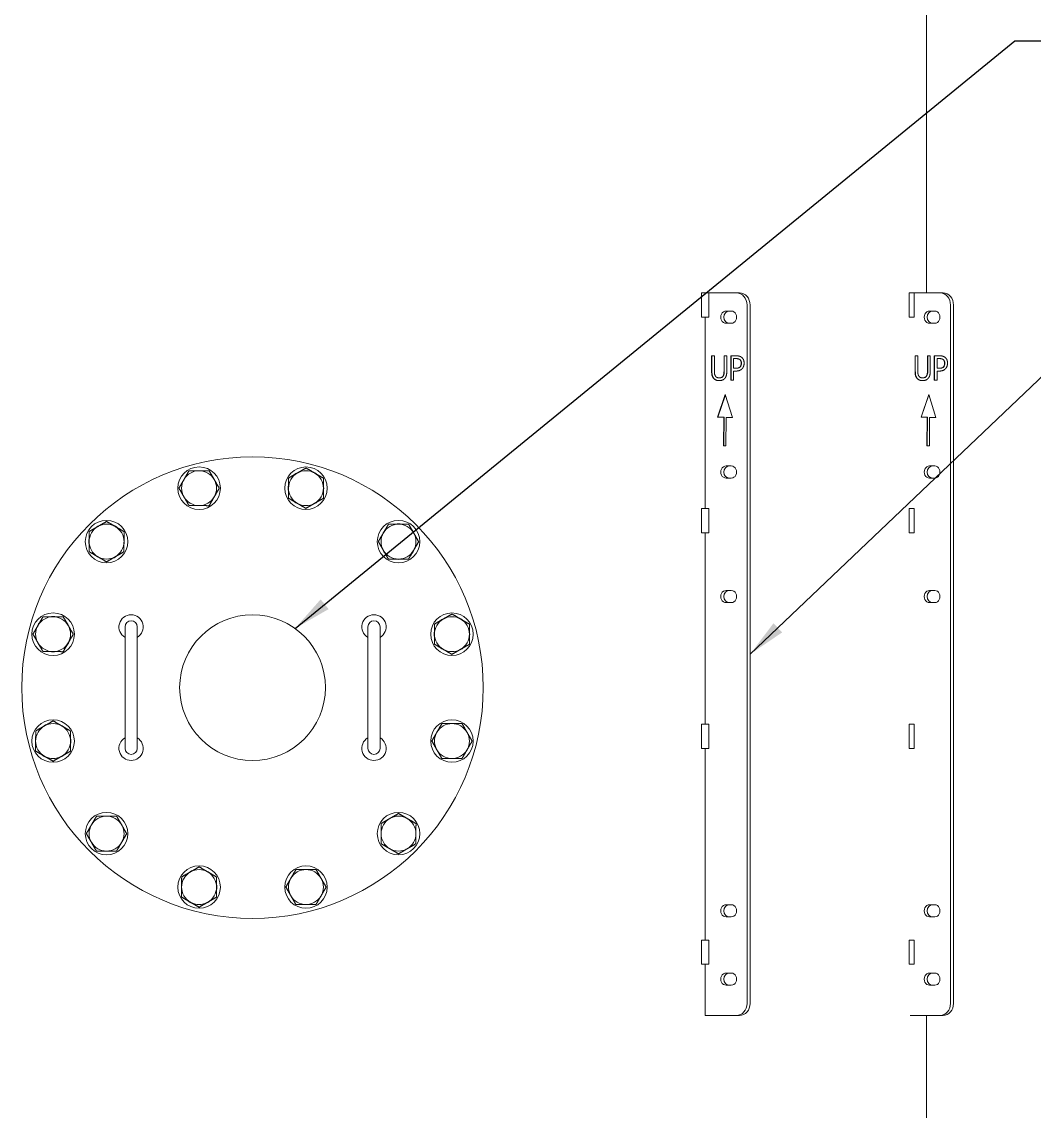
# Model space of a CAD drawing. Header units: inches. Extents: x 20 to 536, y 8 to 344.
# Drawn here: x 251.32 to 293.01, y 94.69 to 139.54 of the extents above; entities that cross this region are included whole.
import ezdxf

# ---------------------------------------------------------------- set-up
doc = ezdxf.new("R2010")
doc.units = ezdxf.units.IN
doc.header["$LTSCALE"] = 16
doc.header["$MEASUREMENT"] = 0
doc.layers.add('Symbol (ANSI)', color=7, linetype='Continuous', lineweight=25)
doc.layers.add('Visible (ANSI)', color=7, linetype='Continuous', lineweight=50)
doc.styles.add('Standard D-E', font='arial.ttf')
doc.dimstyles.new('in [mm] D-E NeptuneBenson$7', dxfattribs={"dimscale": 16, "dimtxt": 0.15, "dimasz": 0.098425, "dimexe": 0.125, "dimexo": 0.063, "dimgap": 0.031496, "dimtad": 0, "dimtih": 1, "dimtoh": 1, "dimdec": 4, "dimrnd": 1e-08, "dimzin": 3, "dimdsep": 46, "dimlunit": 5, "dimtxsty": 'Standard D-E', "dimcen": 0.09, "dimdle": 0.393701, "dimclrd": 256, "dimclre": 256, "dimclrt": 256, "dimadec": 1, "dimazin": 1, "dimtfac": 1, "dimtofl": 0, "dimtmove": 0, "dimatfit": 3, "dimfxl": 1, "dimfrac": 1, "dimtolj": 1, "dimtzin": 4, "dimlwd": -1, "dimlwe": -1, "dimarcsym": 0})

msp = doc.modelspace()

# ---------------------------------------------------------------- linework, layer by layer
at = {"layer": 'Visible (ANSI)', "linetype": 'Continuous', "lineweight": 18}
for p, q in [((288.5743, 140.37531), (288.5743, 128.37531)), ((279.61355, 128.37531), (279.31177, 128.37531)), ((279.31177, 127.37531), (279.31177, 128.37531)), ((280.75021, 128.37531), (279.61355, 128.37531)), ((279.61355, 127.37531), (279.61355, 128.37531)), ((280.87521, 128.37531), (280.75021, 128.37531)), ((288.05708, 128.37531), (287.85285, 128.37531)), ((287.85285, 127.37531), (287.85285, 128.37531)), ((289.12521, 128.37531), (288.05708, 128.37531)), ((288.05708, 127.37531), (288.05708, 128.37531)), ((289.25021, 128.37531), (289.12521, 128.37531)), ((281.18322, 99.12531), (281.18322, 127.87531)), ((281.30822, 127.87531), (281.30822, 99.12531)), ((289.55822, 99.12531), (289.55822, 127.87531)), ((289.68322, 127.87531), (289.68322, 99.12531)), ((279.61355, 127.37531), (279.31177, 127.37531)), ((279.45117, 127.37531), (279.45117, 119.49531)), ((280.3172, 127.62531), (280.5337, 127.62531)), ((288.05708, 127.37531), (287.85285, 127.37531)), ((288.6922, 127.62531), (288.9087, 127.62531)), ((280.5337, 127.12531), (280.3172, 127.12531)), ((288.9087, 127.12531), (288.6922, 127.12531)), ((279.72232, 125.1609), (279.72232, 125.78488)), ((279.72232, 125.78488), (279.83742, 125.78488)), ((279.73482, 125.1609), (279.73482, 125.78488)), ((279.83742, 125.78488), (279.83742, 125.1609)), ((280.23394, 125.78488), (280.34903, 125.78488)), ((280.23394, 125.15765), (280.23394, 125.78488)), ((280.24644, 125.15765), (280.24644, 125.78488)), ((280.34903, 125.78488), (280.34903, 125.1609)), ((280.51396, 124.78488), (280.51396, 125.78488)), ((280.51396, 125.78488), (280.73152, 125.78488)), ((280.52646, 124.78488), (280.52646, 125.78488)), ((280.7245, 125.66981), (280.62905, 125.66981)), ((280.62905, 125.66981), (280.62905, 125.27111)), ((280.7245, 125.66981), (280.737, 125.66981)), ((288.09732, 125.1609), (288.09732, 125.78488)), ((288.09732, 125.78488), (288.21242, 125.78488)), ((288.10982, 125.1609), (288.10982, 125.78488)), ((288.21242, 125.78488), (288.21242, 125.1609)), ((288.60894, 125.78488), (288.72403, 125.78488)), ((288.60894, 125.15765), (288.60894, 125.78488)), ((288.62144, 125.15765), (288.62144, 125.78488)), ((288.72403, 125.78488), (288.72403, 125.1609)), ((288.88896, 124.78488), (288.88896, 125.78488)), ((288.88896, 125.78488), (289.10652, 125.78488)), ((288.90146, 124.78488), (288.90146, 125.78488)), ((289.0995, 125.66981), (289.00405, 125.66981)), ((289.00405, 125.66981), (289.00405, 125.27111)), ((289.0995, 125.66981), (289.112, 125.66981)), ((280.62905, 125.27111), (280.70766, 125.27111)), ((280.62905, 125.15765), (280.62905, 124.78488)), ((280.72661, 125.15765), (280.62905, 125.15765)), ((280.70766, 125.27111), (280.72016, 125.27111)), ((280.89223, 125.33107), (280.90473, 125.33107)), ((289.00405, 125.27111), (289.08266, 125.27111)), ((289.00405, 125.15765), (289.00405, 124.78488)), ((289.10161, 125.15765), (289.00405, 125.15765)), ((289.08266, 125.27111), (289.09516, 125.27111)), ((289.26723, 125.33107), (289.27973, 125.33107)), ((280.03533, 124.87726), (280.04783, 124.87726)), ((280.62905, 124.78488), (280.51396, 124.78488)), ((288.41033, 124.87726), (288.42283, 124.87726)), ((289.00405, 124.78488), (288.88896, 124.78488)), ((279.97007, 123.2558), (280.28583, 124.19896)), ((279.98257, 123.2558), (280.29189, 124.17971)), ((280.28583, 124.19896), (280.58478, 123.24886)), ((288.34507, 123.2558), (288.66083, 124.19896)), ((288.35757, 123.2558), (288.66689, 124.17971)), ((288.66083, 124.19896), (288.95978, 123.24886)), ((280.22661, 123.2537), (279.97007, 123.2558)), ((279.97007, 123.2558), (279.98257, 123.2558)), ((280.23911, 123.2537), (279.98257, 123.2558)), ((280.2141, 122.07778), (280.22661, 123.2537)), ((280.22661, 122.07787), (280.23911, 123.2537)), ((280.22661, 123.2537), (280.23911, 123.2537)), ((280.32472, 123.25238), (280.31401, 122.07848)), ((280.32472, 123.25238), (280.33722, 123.25238)), ((280.58478, 123.24886), (280.32472, 123.25238)), ((280.58473, 123.24903), (280.33722, 123.25238)), ((288.60161, 123.2537), (288.34507, 123.2558)), ((288.34507, 123.2558), (288.35757, 123.2558)), ((288.61411, 123.2537), (288.35757, 123.2558)), ((288.5891, 122.07778), (288.60161, 123.2537)), ((288.60161, 122.07787), (288.61411, 123.2537)), ((288.60161, 123.2537), (288.61411, 123.2537)), ((288.69972, 123.25238), (288.68901, 122.07848)), ((288.69972, 123.25238), (288.71222, 123.25238)), ((288.95978, 123.24886), (288.69972, 123.25238)), ((288.95973, 123.24903), (288.71222, 123.25238)), ((280.31401, 122.07848), (280.2141, 122.07778)), ((288.68901, 122.07848), (288.5891, 122.07778)), ((280.3172, 121.25031), (280.5337, 121.25031)), ((288.6922, 121.25031), (288.9087, 121.25031)), ((280.5337, 120.75031), (280.3172, 120.75031)), ((288.9087, 120.75031), (288.6922, 120.75031)), ((279.61355, 119.49531), (279.31177, 119.49531)), ((279.31177, 118.49531), (279.31177, 119.49531)), ((279.61355, 118.49531), (279.61355, 119.49531)), ((288.05708, 119.49531), (287.85285, 119.49531)), ((287.85285, 118.49531), (287.85285, 119.49531)), ((288.05708, 118.49531), (288.05708, 119.49531)), ((279.61355, 118.49531), (279.31177, 118.49531)), ((279.45117, 118.49531), (279.45117, 110.61531)), ((288.05708, 118.49531), (287.85285, 118.49531)), ((280.3172, 116.12531), (280.5337, 116.12531)), ((288.6922, 116.12531), (288.9087, 116.12531)), ((280.5337, 115.62531), (280.3172, 115.62531)), ((288.9087, 115.62531), (288.6922, 115.62531)), ((255.57228, 114.62531), (255.57228, 113.87531)), ((256.07228, 113.87531), (256.07228, 114.62531)), ((265.57228, 114.62531), (265.57228, 113.87531)), ((266.07228, 113.87531), (266.07228, 114.62531)), ((255.57228, 110.37531), (255.57228, 113.87531)), ((256.07228, 110.37531), (256.07228, 113.87531)), ((265.57228, 110.37531), (265.57228, 113.87531)), ((266.07228, 110.37531), (266.07228, 113.87531)), ((255.57228, 110.37531), (255.57228, 109.62531)), ((256.07228, 109.62531), (256.07228, 110.37531)), ((265.57228, 110.37531), (265.57228, 109.62531)), ((266.07228, 109.62531), (266.07228, 110.37531)), ((279.61355, 110.61531), (279.31177, 110.61531)), ((279.31177, 109.61531), (279.31177, 110.61531)), ((279.61355, 109.61531), (279.61355, 110.61531)), ((288.05708, 110.61531), (287.85285, 110.61531)), ((287.85285, 109.61531), (287.85285, 110.61531)), ((288.05708, 109.61531), (288.05708, 110.61531)), ((279.61355, 109.61531), (279.31177, 109.61531)), ((279.45117, 109.61531), (279.45117, 101.73531)), ((288.05708, 109.61531), (287.85285, 109.61531)), ((280.3172, 103.18781), (280.5337, 103.18781)), ((288.6922, 103.18781), (288.9087, 103.18781)), ((280.5337, 102.68781), (280.3172, 102.68781)), ((288.9087, 102.68781), (288.6922, 102.68781)), ((279.61355, 101.73531), (279.31177, 101.73531)), ((279.31177, 100.73531), (279.31177, 101.73531)), ((279.61355, 100.73531), (279.61355, 101.73531)), ((288.05708, 101.73531), (287.85285, 101.73531)), ((287.85285, 100.73531), (287.85285, 101.73531)), ((288.05708, 100.73531), (288.05708, 101.73531)), ((279.61355, 100.73531), (279.31177, 100.73531)), ((279.45117, 100.73531), (279.45117, 98.62531)), ((288.05708, 100.73531), (287.85285, 100.73531)), ((280.3172, 100.37531), (280.5337, 100.37531)), ((288.6922, 100.37531), (288.9087, 100.37531)), ((280.5337, 99.87531), (280.3172, 99.87531)), ((288.9087, 99.87531), (288.6922, 99.87531)), ((279.45117, 98.62531), (280.75021, 98.62531)), ((280.75021, 98.62531), (280.87521, 98.62531)), ((287.8947, 98.62531), (289.12521, 98.62531)), ((288.5743, 98.62531), (288.5743, 72.13918)), ((289.12521, 98.62531), (289.25021, 98.62531))]:
    msp.add_line(p, q, dxfattribs=at)
for centre, radius in [((260.82228, 112.12531), 9.5), ((258.62232, 120.33568), 0.875), ((263.02224, 120.33568), 0.875), ((254.81187, 118.13572), 0.875), ((266.83269, 118.13572), 0.875), ((252.61191, 114.32527), 0.875), ((260.82228, 112.12531), 3), ((269.03265, 114.32527), 0.875), ((252.61191, 109.92535), 0.875), ((269.03265, 109.92535), 0.875), ((254.81187, 106.1149), 0.875), ((266.83269, 106.1149), 0.875), ((258.62232, 103.91494), 0.875), ((263.02224, 103.91494), 0.875)]:
    msp.add_circle(centre, radius, dxfattribs=at)
for centre, radius, start, end in [((258.62232, 120.33568), 0.71875, 149.816859, 209.816859), ((258.62232, 120.33568), 0.71875, 89.816859, 149.816859), ((258.62232, 120.33568), 0.71875, 29.816859, 89.816859), ((258.62232, 120.33568), 0.71875, 329.816859, 29.816859), ((263.02224, 120.33568), 0.71875, 119.816859, 179.816859), ((263.02224, 120.33568), 0.7295, 109.968498, 129.66522), ((263.02224, 120.33568), 0.71875, 59.816859, 119.816859), ((263.02224, 120.33568), 0.7295, 49.968498, 69.66522), ((263.02224, 120.33568), 0.71875, 359.816859, 59.816859), ((263.02224, 120.33568), 0.7295, 169.968498, 189.66522), ((263.02224, 120.33568), 0.71875, 179.816859, 239.816859), ((263.02224, 120.33568), 0.71875, 299.816859, 359.816859), ((263.02224, 120.33568), 0.7295, 349.968498, 9.66522), ((258.62232, 120.33568), 0.71875, 209.816859, 269.816859), ((258.62232, 120.33568), 0.71875, 269.816859, 329.816859), ((263.02224, 120.33568), 0.7295, 229.968498, 249.66522), ((263.02224, 120.33568), 0.7295, 289.968498, 309.66522), ((263.02224, 120.33568), 0.71875, 239.816859, 299.816859), ((254.81187, 118.13572), 0.71875, 59.816859, 119.816859), ((266.83269, 118.13572), 0.71875, 89.816859, 149.816859), ((266.83269, 118.13572), 0.7295, 79.968498, 99.66522), ((266.83269, 118.13572), 0.71875, 29.816859, 89.816859), ((254.81187, 118.13572), 0.71875, 119.816859, 179.816859), ((254.81187, 118.13572), 0.7295, 109.968498, 129.66522), ((254.81187, 118.13572), 0.7295, 49.968498, 69.66522), ((254.81187, 118.13572), 0.71875, 359.816859, 59.816859), ((266.83269, 118.13572), 0.71875, 149.816859, 209.816859), ((266.83269, 118.13572), 0.7295, 139.968498, 159.66522), ((266.83269, 118.13572), 0.7295, 19.968498, 39.66522), ((266.83269, 118.13572), 0.71875, 329.816859, 29.816859), ((254.81187, 118.13572), 0.7295, 169.968498, 189.66522), ((254.81187, 118.13572), 0.71875, 179.816859, 239.816859), ((254.81187, 118.13572), 0.71875, 299.816859, 359.816859), ((254.81187, 118.13572), 0.7295, 349.968498, 9.66522), ((254.81187, 118.13572), 0.7295, 229.968498, 249.66522), ((254.81187, 118.13572), 0.71875, 239.816859, 299.816859), ((254.81187, 118.13572), 0.7295, 289.968498, 309.66522), ((266.83269, 118.13572), 0.7295, 199.968498, 219.66522), ((266.83269, 118.13572), 0.71875, 209.816859, 269.816859), ((266.83269, 118.13572), 0.71875, 269.816859, 329.816859), ((266.83269, 118.13572), 0.7295, 319.968498, 339.66522), ((266.83269, 118.13572), 0.7295, 259.968498, 279.66522), ((252.61191, 114.32527), 0.71875, 89.816859, 149.816859), ((252.61191, 114.32527), 0.7295, 79.968498, 99.66522), ((252.61191, 114.32527), 0.71875, 29.816859, 89.816859), ((255.82228, 114.62531), 0.5, 90, 240), ((255.82228, 114.62531), 0.25, 0, 180), ((255.82228, 114.62531), 0.5, 300, 90), ((265.82228, 114.62531), 0.5, 90, 240), ((265.82228, 114.62531), 0.25, 0, 180), ((265.82228, 114.62531), 0.5, 300, 90), ((269.03265, 114.32527), 0.71875, 119.816859, 179.816859), ((269.03265, 114.32527), 0.7295, 109.968498, 129.66522), ((269.03265, 114.32527), 0.71875, 59.816859, 119.816859), ((269.03265, 114.32527), 0.7295, 49.968498, 69.66522), ((269.03265, 114.32527), 0.71875, 359.816859, 59.816859), ((252.61191, 114.32527), 0.71875, 149.816859, 209.816859), ((252.61191, 114.32527), 0.7295, 139.968498, 159.66522), ((252.61191, 114.32527), 0.7295, 19.968498, 39.66522), ((252.61191, 114.32527), 0.71875, 329.816859, 29.816859), ((269.03265, 114.32527), 0.7295, 169.968498, 189.66522), ((269.03265, 114.32527), 0.7295, 349.968498, 9.66522), ((252.61191, 114.32527), 0.7295, 199.968498, 219.66522), ((252.61191, 114.32527), 0.71875, 209.816859, 269.816859), ((252.61191, 114.32527), 0.71875, 269.816859, 329.816859), ((252.61191, 114.32527), 0.7295, 319.968498, 339.66522), ((269.03265, 114.32527), 0.71875, 179.816859, 239.816859), ((269.03265, 114.32527), 0.71875, 299.816859, 359.816859), ((252.61191, 114.32527), 0.7295, 259.968498, 279.66522), ((269.03265, 114.32527), 0.7295, 229.968498, 249.66522), ((269.03265, 114.32527), 0.71875, 239.816859, 299.816859), ((269.03265, 114.32527), 0.7295, 289.968498, 309.66522), ((252.61191, 109.92535), 0.71875, 119.816859, 179.816859), ((252.61191, 109.92535), 0.7295, 109.968498, 129.66522), ((252.61191, 109.92535), 0.71875, 59.816859, 119.816859), ((252.61191, 109.92535), 0.7295, 49.968498, 69.66522), ((252.61191, 109.92535), 0.71875, 359.816859, 59.816859), ((269.03265, 109.92535), 0.71875, 89.816859, 149.816859), ((269.03265, 109.92535), 0.71875, 29.816859, 89.816859), ((252.61191, 109.92535), 0.7295, 169.968498, 189.66522), ((252.61191, 109.92535), 0.71875, 179.816859, 239.816859), ((252.61191, 109.92535), 0.71875, 299.816859, 359.816859), ((252.61191, 109.92535), 0.7295, 349.968498, 9.66522), ((255.82228, 109.62531), 0.5, 120, 270), ((255.82228, 109.62531), 0.5, 270, 60), ((265.82228, 109.62531), 0.5, 120, 270), ((265.82228, 109.62531), 0.5, 270, 60), ((269.03265, 109.92535), 0.71875, 149.816859, 209.816859), ((269.03265, 109.92535), 0.71875, 329.816859, 29.816859), ((255.82228, 109.62531), 0.25, 180, 0), ((265.82228, 109.62531), 0.25, 180, 0), ((269.03265, 109.92535), 0.71875, 209.816859, 269.816859), ((269.03265, 109.92535), 0.71875, 269.816859, 329.816859), ((252.61191, 109.92535), 0.7295, 229.968498, 249.66522), ((252.61191, 109.92535), 0.71875, 239.816859, 299.816859), ((252.61191, 109.92535), 0.7295, 289.968498, 309.66522), ((254.81187, 106.1149), 0.71875, 89.816859, 149.816859), ((254.81187, 106.1149), 0.71875, 29.816859, 89.816859), ((266.83269, 106.1149), 0.71875, 59.816859, 119.816859), ((254.81187, 106.1149), 0.71875, 149.816859, 209.816859), ((254.81187, 106.1149), 0.71875, 329.816859, 29.816859), ((266.83269, 106.1149), 0.71875, 119.816859, 179.816859), ((266.83269, 106.1149), 0.71875, 359.816859, 59.816859), ((266.83269, 106.1149), 0.71875, 179.816859, 239.816859), ((266.83269, 106.1149), 0.71875, 299.816859, 359.816859), ((254.81187, 106.1149), 0.71875, 209.816859, 269.816859), ((254.81187, 106.1149), 0.71875, 269.816859, 329.816859), ((266.83269, 106.1149), 0.71875, 239.816859, 299.816859), ((258.62232, 103.91494), 0.71875, 119.816859, 179.816859), ((258.62232, 103.91494), 0.7295, 109.968498, 129.66522), ((258.62232, 103.91494), 0.71875, 59.816859, 119.816859), ((258.62232, 103.91494), 0.7295, 49.968498, 69.66522), ((258.62232, 103.91494), 0.71875, 359.816859, 59.816859), ((263.02224, 103.91494), 0.71875, 89.816859, 149.816859), ((263.02224, 103.91494), 0.71875, 29.816859, 89.816859), ((263.02224, 103.91494), 0.71875, 149.816859, 209.816859), ((263.02224, 103.91494), 0.71875, 329.816859, 29.816859), ((258.62232, 103.91494), 0.7295, 169.968498, 189.66522), ((258.62232, 103.91494), 0.71875, 179.816859, 239.816859), ((258.62232, 103.91494), 0.71875, 299.816859, 359.816859), ((258.62232, 103.91494), 0.7295, 349.968498, 9.66522), ((258.62232, 103.91494), 0.7295, 229.968498, 249.66522), ((258.62232, 103.91494), 0.71875, 239.816859, 299.816859), ((258.62232, 103.91494), 0.7295, 289.968498, 309.66522), ((263.02224, 103.91494), 0.71875, 209.816859, 269.816859), ((263.02224, 103.91494), 0.71875, 269.816859, 329.816859)]:
    msp.add_arc(centre, radius, start, end, dxfattribs=at)
for centre, major_axis, start_param, end_param in [((280.75021, 127.87531), (0, 0.5), 4.71238898, 6.28318531), ((280.87521, 127.87531), (0, 0.5), 4.71238898, 6.28318531), ((289.12521, 127.87531), (0, 0.5), 4.71238898, 6.28318531), ((289.25021, 127.87531), (0, 0.5), 4.71238898, 6.28318531), ((280.3172, 127.37531), (0, -0.25), 3.14159265, 6.28318531), ((280.4422, 127.37531), (0, 0.25), 0, 3.14159265), ((280.5337, 127.37531), (0, 0.25), 3.14159265, 6.28318531), ((288.6922, 127.37531), (0, -0.25), 3.14159265, 6.28318531), ((288.8172, 127.37531), (0, 0.25), 0, 3.14159265), ((288.9087, 127.37531), (0, 0.25), 3.14159265, 6.28318531), ((280.3172, 121.00031), (0, -0.25), 3.14159265, 6.28318531), ((280.4422, 121.00031), (0, 0.25), 0, 3.14159265), ((280.5337, 121.00031), (0, 0.25), 3.14159265, 6.28318531), ((288.6922, 121.00031), (0, -0.25), 3.14159265, 6.28318531), ((288.8172, 121.00031), (0, 0.25), 0, 3.14159265), ((288.9087, 121.00031), (0, 0.25), 3.14159265, 6.28318531), ((280.3172, 115.87531), (0, -0.25), 3.14159265, 6.28318531), ((280.4422, 115.87531), (0, 0.25), 0, 3.14159265), ((280.5337, 115.87531), (0, 0.25), 3.14159265, 6.28318531), ((288.6922, 115.87531), (0, -0.25), 3.14159265, 6.28318531), ((288.8172, 115.87531), (0, 0.25), 0, 3.14159265), ((288.9087, 115.87531), (0, 0.25), 3.14159265, 6.28318531), ((280.3172, 102.93781), (0, -0.25), 3.14159265, 6.28318531), ((280.4422, 102.93781), (0, 0.25), 0, 3.14159265), ((280.5337, 102.93781), (0, 0.25), 3.14159265, 6.28318531), ((288.6922, 102.93781), (0, -0.25), 3.14159265, 6.28318531), ((288.8172, 102.93781), (0, 0.25), 0, 3.14159265), ((288.9087, 102.93781), (0, 0.25), 3.14159265, 6.28318531), ((280.3172, 100.12531), (0, -0.25), 3.14159265, 6.28318531), ((280.4422, 100.12531), (0, 0.25), 0, 3.14159265), ((280.5337, 100.12531), (0, 0.25), 3.14159265, 6.28318531), ((288.6922, 100.12531), (0, -0.25), 3.14159265, 6.28318531), ((288.8172, 100.12531), (0, 0.25), 0, 3.14159265), ((288.9087, 100.12531), (0, 0.25), 3.14159265, 6.28318531), ((280.75021, 99.12531), (0, -0.5), 0, 1.57079633), ((280.87521, 99.12531), (0, -0.5), 0, 1.57079633), ((289.12521, 99.12531), (0, -0.5), 0, 1.57079633), ((289.25021, 99.12531), (0, -0.5), 0, 1.57079633)]:
    msp.add_ellipse(centre, major_axis=major_axis, ratio=0.8660254, start_param=start_param, end_param=end_param, dxfattribs=at)
for points in [[(280.8789, 125.63172), (280.85153, 125.65279), (280.77854, 125.66981), (280.7245, 125.66981)], [(280.73152, 125.78488), (280.80872, 125.78488), (280.91679, 125.75571), (280.9582, 125.72248)], [(280.94136, 125.47937), (280.94136, 125.53124), (280.91048, 125.60741), (280.8789, 125.63172)], [(280.9582, 125.72248), (281.00662, 125.6844), (281.06137, 125.56689), (281.06137, 125.48342)], [(289.2539, 125.63172), (289.22653, 125.65279), (289.15354, 125.66981), (289.0995, 125.66981)], [(289.10652, 125.78488), (289.18372, 125.78488), (289.29179, 125.75571), (289.3332, 125.72248)], [(289.31636, 125.47937), (289.31636, 125.53124), (289.28548, 125.60741), (289.2539, 125.63172)], [(289.3332, 125.72248), (289.38162, 125.6844), (289.43637, 125.56689), (289.43637, 125.48342)], [(279.80514, 124.8562), (279.75952, 124.90806), (279.72232, 125.05393), (279.72232, 125.1609)], [(279.83742, 125.1609), (279.83742, 125.0912), (279.85286, 124.9972), (279.87462, 124.95911)], [(280.19674, 124.95911), (280.2185, 124.9972), (280.23394, 125.09039), (280.23394, 125.15765)], [(280.34903, 125.1609), (280.34903, 125.05636), (280.31254, 124.90725), (280.26622, 124.8562)], [(280.70766, 125.27111), (280.77784, 125.27111), (280.86416, 125.29704), (280.89223, 125.33107)], [(280.98557, 125.26138), (280.94066, 125.21033), (280.81924, 125.15765), (280.72661, 125.15765)], [(280.89223, 125.33107), (280.9182, 125.36106), (280.94136, 125.43156), (280.94136, 125.47937)], [(281.06137, 125.48342), (281.06137, 125.41859), (281.02136, 125.3019), (280.98557, 125.26138)], [(288.18014, 124.8562), (288.13452, 124.90806), (288.09732, 125.05393), (288.09732, 125.1609)], [(288.21242, 125.1609), (288.21242, 125.0912), (288.22786, 124.9972), (288.24962, 124.95911)], [(288.57174, 124.95911), (288.5935, 124.9972), (288.60894, 125.09039), (288.60894, 125.15765)], [(288.72403, 125.1609), (288.72403, 125.05636), (288.68754, 124.90725), (288.64122, 124.8562)], [(289.08266, 125.27111), (289.15284, 125.27111), (289.23916, 125.29704), (289.26723, 125.33107)], [(289.36057, 125.26138), (289.31566, 125.21033), (289.19424, 125.15765), (289.10161, 125.15765)], [(289.26723, 125.33107), (289.2932, 125.36106), (289.31636, 125.43156), (289.31636, 125.47937)], [(289.43637, 125.48342), (289.43637, 125.41859), (289.39636, 125.3019), (289.36057, 125.26138)], [(280.03533, 124.76381), (279.95883, 124.76381), (279.84514, 124.81), (279.80514, 124.8562)], [(279.87462, 124.95911), (279.89778, 124.91859), (279.97778, 124.87726), (280.03533, 124.87726)], [(280.03533, 124.87726), (280.08937, 124.87726), (280.17358, 124.91859), (280.19674, 124.95911)], [(280.26622, 124.8562), (280.22482, 124.80919), (280.11533, 124.76381), (280.03533, 124.76381)], [(288.41033, 124.76381), (288.33383, 124.76381), (288.22014, 124.81), (288.18014, 124.8562)], [(288.24962, 124.95911), (288.27278, 124.91859), (288.35278, 124.87726), (288.41033, 124.87726)], [(288.41033, 124.87726), (288.46437, 124.87726), (288.54858, 124.91859), (288.57174, 124.95911)], [(288.64122, 124.8562), (288.59982, 124.80919), (288.49033, 124.76381), (288.41033, 124.76381)]]:
    msp.add_open_spline(points, degree=2, dxfattribs=at)
for points, knots in [([(280.8914, 125.63172), (280.86666, 125.65076), (280.84168, 125.658), (280.79894, 125.66797), (280.76603, 125.66981), (280.737, 125.66981)], [-0.38189383, -0.38189383, -0.38189383, -0.38189383, -0.255461127, -0.255461127, 0, 0, 0, 0]), ([(280.95386, 125.47937), (280.95386, 125.49965), (280.95209, 125.52012), (280.94244, 125.56247), (280.93494, 125.57843), (280.91894, 125.60616), (280.90628, 125.62027), (280.8914, 125.63172)], [-0.337279569, -0.337279569, -0.337279569, -0.337279569, -0.253916557, -0.253916557, -0.157342525, -0.157342525, 0, 0, 0, 0]), ([(289.2664, 125.63172), (289.24166, 125.65076), (289.21668, 125.658), (289.17394, 125.66797), (289.14103, 125.66981), (289.112, 125.66981)], [-0.38189383, -0.38189383, -0.38189383, -0.38189383, -0.255461127, -0.255461127, 0, 0, 0, 0]), ([(289.32886, 125.47937), (289.32886, 125.49965), (289.32709, 125.52012), (289.31744, 125.56247), (289.30994, 125.57843), (289.29394, 125.60616), (289.28128, 125.62027), (289.2664, 125.63172)], [-0.337279569, -0.337279569, -0.337279569, -0.337279569, -0.253916557, -0.253916557, -0.157342525, -0.157342525, 0, 0, 0, 0]), ([(279.81764, 124.8562), (279.80257, 124.87332), (279.78958, 124.89234), (279.76783, 124.93461), (279.75948, 124.95725), (279.74559, 125.01173), (279.73482, 125.06589), (279.73482, 125.1609)], [-1.83487294, -1.83487294, -1.83487294, -1.83487294, -1.2832116, -1.2832116, -0.72393044, -0.72393044, 0, 0, 0, 0]), ([(280.20924, 124.95911), (280.22403, 124.985), (280.23367, 125.01334), (280.24133, 125.05955), (280.24644, 125.09388), (280.24644, 125.15765)], [-1.42536624, -1.42536624, -1.42536624, -1.42536624, -0.48598408, -0.48598408, 0, 0, 0, 0]), ([(280.72016, 125.27111), (280.74661, 125.27111), (280.77508, 125.27249), (280.83111, 125.2817), (280.84852, 125.28879), (280.87695, 125.30354), (280.89193, 125.31555), (280.90473, 125.33107)], [-0.372028077, -0.372028077, -0.372028077, -0.372028077, -0.274279003, -0.274279003, -0.163348537, -0.163348537, 0, 0, 0, 0]), ([(280.90473, 125.33107), (280.91304, 125.34067), (280.9206, 125.35107), (280.93407, 125.37448), (280.93884, 125.38585), (280.95088, 125.4225), (280.95386, 125.45139), (280.95386, 125.47937)], [-0.377899074, -0.377899074, -0.377899074, -0.377899074, -0.298395577, -0.298395577, -0.213230014, -0.213230014, 0, 0, 0, 0]), ([(288.19264, 124.8562), (288.17757, 124.87332), (288.16458, 124.89234), (288.14283, 124.93461), (288.13448, 124.95725), (288.12059, 125.01173), (288.10982, 125.06589), (288.10982, 125.1609)], [-1.83487294, -1.83487294, -1.83487294, -1.83487294, -1.2832116, -1.2832116, -0.72393044, -0.72393044, 0, 0, 0, 0]), ([(288.58424, 124.95911), (288.59903, 124.985), (288.60867, 125.01334), (288.61633, 125.05955), (288.62144, 125.09388), (288.62144, 125.15765)], [-1.42536624, -1.42536624, -1.42536624, -1.42536624, -0.48598408, -0.48598408, 0, 0, 0, 0]), ([(289.09516, 125.27111), (289.12161, 125.27111), (289.15008, 125.27249), (289.20611, 125.2817), (289.22352, 125.28879), (289.25195, 125.30354), (289.26693, 125.31555), (289.27973, 125.33107)], [-0.372028077, -0.372028077, -0.372028077, -0.372028077, -0.274279003, -0.274279003, -0.163348537, -0.163348537, 0, 0, 0, 0]), ([(289.27973, 125.33107), (289.28804, 125.34067), (289.2956, 125.35107), (289.30907, 125.37448), (289.31384, 125.38585), (289.32588, 125.4225), (289.32886, 125.45139), (289.32886, 125.47937)], [-0.377899074, -0.377899074, -0.377899074, -0.377899074, -0.298395577, -0.298395577, -0.213230014, -0.213230014, 0, 0, 0, 0]), ([(280.04174, 124.76385), (280.01646, 124.76416), (279.99092, 124.76642), (279.94244, 124.77634), (279.91945, 124.78372), (279.86739, 124.80931), (279.84065, 124.82962), (279.81764, 124.8562)], [-0.720343655, -0.720343655, -0.720343655, -0.720343655, -0.497865325, -0.497865325, -0.286365354, -0.286365354, 0, 0, 0, 0]), ([(280.04783, 124.87726), (280.0708, 124.87726), (280.09383, 124.88007), (280.12976, 124.89111), (280.15085, 124.89899), (280.18647, 124.9268), (280.19916, 124.94147), (280.20924, 124.95911)], [-0.729908788, -0.729908788, -0.729908788, -0.729908788, -0.378375556, -0.378375556, -0.16104957, -0.16104957, 0, 0, 0, 0]), ([(288.41674, 124.76385), (288.39146, 124.76416), (288.36592, 124.76642), (288.31744, 124.77634), (288.29445, 124.78372), (288.24239, 124.80931), (288.21565, 124.82962), (288.19264, 124.8562)], [-0.720343655, -0.720343655, -0.720343655, -0.720343655, -0.497865325, -0.497865325, -0.286365354, -0.286365354, 0, 0, 0, 0]), ([(288.42283, 124.87726), (288.4458, 124.87726), (288.46883, 124.88007), (288.50476, 124.89111), (288.52585, 124.89899), (288.56147, 124.9268), (288.57416, 124.94147), (288.58424, 124.95911)], [-0.729908788, -0.729908788, -0.729908788, -0.729908788, -0.378375556, -0.378375556, -0.16104957, -0.16104957, 0, 0, 0, 0])]:
    msp.add_open_spline(points, degree=3, knots=knots, dxfattribs=at)
for points, weights in [([(262.66486, 120.95928), (262.83195, 121.05504), (263.02489, 121.16562)], [1, 1.04314139574, 1.01001874936]), ([(263.02489, 121.16562), (263.21713, 121.05381), (263.3836, 120.95699)], [1.01001874936, 1.04314139574, 1]), ([(257.79238, 120.33833), (257.90419, 120.53057), (258.00101, 120.69704)], [1.01001874936, 1.04314139574, 1]), ([(258.00101, 120.69704), (258.09784, 120.86352), (258.20965, 121.05575)], [1, 1.04314139574, 1.01001874936]), ([(258.20965, 121.05575), (258.43203, 121.05504), (258.62461, 121.05443)], [1.01001874936, 1.04314139574, 1]), ([(258.62461, 121.05443), (258.8172, 121.05381), (259.03958, 121.0531)], [1, 1.04314139574, 1.01001874936]), ([(259.03958, 121.0531), (259.15016, 120.86016), (259.24592, 120.69306)], [1.01001874936, 1.04314139574, 1]), ([(259.24592, 120.69306), (259.34168, 120.52597), (259.45225, 120.33303)], [1, 1.04314139574, 1.01001874936]), ([(262.30349, 120.33798), (262.30411, 120.53057), (262.30482, 120.75295)], [1, 1.04314139574, 1.01001874936]), ([(262.30482, 120.75295), (262.49776, 120.86352), (262.66486, 120.95928)], [1.01001874936, 1.04314139574, 1]), ([(263.3836, 120.95699), (263.55008, 120.86016), (263.74231, 120.74835)], [1, 1.04314139574, 1.01001874936]), ([(263.74231, 120.74835), (263.7416, 120.52597), (263.74099, 120.33338)], [1.01001874936, 1.04314139574, 1]), ([(257.99872, 119.9783), (257.90296, 120.14539), (257.79238, 120.33833)], [1, 1.04314139574, 1.01001874936]), ([(259.45225, 120.33303), (259.34045, 120.1408), (259.24362, 119.97432)], [1.01001874936, 1.04314139574, 1]), ([(262.30217, 119.92301), (262.30288, 120.14539), (262.30349, 120.33798)], [1.01001874936, 1.04314139574, 1]), ([(263.74099, 120.33338), (263.74037, 120.1408), (263.73966, 119.91842)], [1, 1.04314139574, 1.01001874936]), ([(258.20505, 119.61826), (258.09448, 119.8112), (257.99872, 119.9783)], [1.01001874936, 1.04314139574, 1]), ([(259.24362, 119.97432), (259.14679, 119.80784), (259.03499, 119.61561)], [1, 1.04314139574, 1.01001874936]), ([(262.66088, 119.71438), (262.4944, 119.8112), (262.30217, 119.92301)], [1, 1.04314139574, 1.01001874936]), ([(263.73966, 119.91842), (263.54672, 119.80784), (263.37962, 119.71208)], [1.01001874936, 1.04314139574, 1]), ([(258.62002, 119.61694), (258.42743, 119.61755), (258.20505, 119.61826)], [1, 1.04314139574, 1.01001874936]), ([(259.03499, 119.61561), (258.81261, 119.61632), (258.62002, 119.61694)], [1.01001874936, 1.04314139574, 1]), ([(263.01959, 119.50574), (262.82736, 119.61755), (262.66088, 119.71438)], [1.01001874936, 1.04314139574, 1]), ([(263.37962, 119.71208), (263.21253, 119.61632), (263.01959, 119.50574)], [1, 1.04314139574, 1.01001874936]), ([(254.45449, 118.75932), (254.62158, 118.85508), (254.81452, 118.96566)], [1, 1.04314139574, 1.01001874936]), ([(254.81452, 118.96566), (255.00676, 118.85385), (255.17323, 118.75702)], [1.01001874936, 1.04314139574, 1]), ([(266.21138, 118.49708), (266.30821, 118.66356), (266.42002, 118.85579)], [1, 1.04314139574, 1.01001874936]), ([(266.42002, 118.85579), (266.6424, 118.85508), (266.83498, 118.85447)], [1.01001874936, 1.04314139574, 1]), ([(266.83498, 118.85447), (267.02757, 118.85385), (267.24995, 118.85314)], [1, 1.04314139574, 1.01001874936]), ([(267.24995, 118.85314), (267.36053, 118.6602), (267.45629, 118.4931)], [1.01001874936, 1.04314139574, 1]), ([(254.09313, 118.13802), (254.09374, 118.3306), (254.09445, 118.55299)], [1, 1.04314139574, 1.01001874936]), ([(254.09445, 118.55299), (254.28739, 118.66356), (254.45449, 118.75932)], [1.01001874936, 1.04314139574, 1]), ([(255.17323, 118.75702), (255.33971, 118.6602), (255.53194, 118.54839)], [1, 1.04314139574, 1.01001874936]), ([(255.53194, 118.54839), (255.53123, 118.32601), (255.53062, 118.13342)], [1.01001874936, 1.04314139574, 1]), ([(266.00275, 118.13837), (266.11456, 118.3306), (266.21138, 118.49708)], [1.01001874936, 1.04314139574, 1]), ([(267.45629, 118.4931), (267.55205, 118.32601), (267.66262, 118.13307)], [1, 1.04314139574, 1.01001874936]), ([(254.0918, 117.72305), (254.09251, 117.94543), (254.09313, 118.13802)], [1.01001874936, 1.04314139574, 1]), ([(255.53062, 118.13342), (255.53, 117.94083), (255.52929, 117.71845)], [1, 1.04314139574, 1.01001874936]), ([(266.20909, 117.77834), (266.11332, 117.94543), (266.00275, 118.13837)], [1, 1.04314139574, 1.01001874936]), ([(267.66262, 118.13307), (267.55082, 117.94083), (267.45399, 117.77436)], [1.01001874936, 1.04314139574, 1]), ([(254.45051, 117.51442), (254.28403, 117.61124), (254.0918, 117.72305)], [1, 1.04314139574, 1.01001874936]), ([(254.80922, 117.30578), (254.61699, 117.41759), (254.45051, 117.51442)], [1.01001874936, 1.04314139574, 1]), ([(255.16925, 117.51212), (255.00216, 117.41636), (254.80922, 117.30578)], [1, 1.04314139574, 1.01001874936]), ([(255.52929, 117.71845), (255.33635, 117.60788), (255.16925, 117.51212)], [1.01001874936, 1.04314139574, 1]), ([(266.41542, 117.4183), (266.30485, 117.61124), (266.20909, 117.77834)], [1.01001874936, 1.04314139574, 1]), ([(267.45399, 117.77436), (267.35716, 117.60788), (267.24536, 117.41565)], [1, 1.04314139574, 1.01001874936]), ([(266.83039, 117.41697), (266.6378, 117.41759), (266.41542, 117.4183)], [1, 1.04314139574, 1.01001874936]), ([(267.24536, 117.41565), (267.02298, 117.41636), (266.83039, 117.41697)], [1.01001874936, 1.04314139574, 1]), ([(251.99061, 114.68664), (252.08743, 114.85311), (252.19924, 115.04535)], [1, 1.04314139574, 1.01001874936]), ([(252.19924, 115.04535), (252.42162, 115.04464), (252.61421, 115.04402)], [1.01001874936, 1.04314139574, 1]), ([(252.61421, 115.04402), (252.80679, 115.0434), (253.02918, 115.04269)], [1, 1.04314139574, 1.01001874936]), ([(253.02918, 115.04269), (253.13975, 114.84975), (253.23551, 114.68266)], [1.01001874936, 1.04314139574, 1]), ([(268.31523, 114.74254), (268.50817, 114.85311), (268.67527, 114.94887)], [1.01001874936, 1.04314139574, 1]), ([(268.67527, 114.94887), (268.84236, 115.04464), (269.0353, 115.15521)], [1, 1.04314139574, 1.01001874936]), ([(269.0353, 115.15521), (269.22753, 115.0434), (269.39401, 114.94658)], [1.01001874936, 1.04314139574, 1]), ([(269.39401, 114.94658), (269.56049, 114.84975), (269.75272, 114.73794)], [1, 1.04314139574, 1.01001874936]), ([(251.78197, 114.32793), (251.89378, 114.52016), (251.99061, 114.68664)], [1.01001874936, 1.04314139574, 1]), ([(253.23551, 114.68266), (253.33127, 114.51556), (253.44185, 114.32262)], [1, 1.04314139574, 1.01001874936]), ([(268.3139, 114.32757), (268.31452, 114.52016), (268.31523, 114.74254)], [1, 1.04314139574, 1.01001874936]), ([(269.75272, 114.73794), (269.75201, 114.51556), (269.75139, 114.32298)], [1.01001874936, 1.04314139574, 1]), ([(251.98831, 113.96789), (251.89255, 114.13498), (251.78197, 114.32793)], [1, 1.04314139574, 1.01001874936]), ([(252.19464, 113.60785), (252.08407, 113.8008), (251.98831, 113.96789)], [1.01001874936, 1.04314139574, 1]), ([(253.23321, 113.96391), (253.13639, 113.79743), (253.02458, 113.6052)], [1, 1.04314139574, 1.01001874936]), ([(253.44185, 114.32262), (253.33004, 114.13039), (253.23321, 113.96391)], [1.01001874936, 1.04314139574, 1]), ([(268.31258, 113.9126), (268.31329, 114.13498), (268.3139, 114.32757)], [1.01001874936, 1.04314139574, 1]), ([(269.75139, 114.32298), (269.75078, 114.13039), (269.75007, 113.90801)], [1, 1.04314139574, 1.01001874936]), ([(252.60961, 113.60653), (252.41702, 113.60714), (252.19464, 113.60785)], [1, 1.04314139574, 1.01001874936]), ([(253.02458, 113.6052), (252.8022, 113.60591), (252.60961, 113.60653)], [1.01001874936, 1.04314139574, 1]), ([(268.67129, 113.70397), (268.50481, 113.8008), (268.31258, 113.9126)], [1, 1.04314139574, 1.01001874936]), ([(269.03, 113.49534), (268.83776, 113.60714), (268.67129, 113.70397)], [1.01001874936, 1.04314139574, 1]), ([(269.39003, 113.70167), (269.22294, 113.60591), (269.03, 113.49534)], [1, 1.04314139574, 1.01001874936]), ([(269.75007, 113.90801), (269.55713, 113.79743), (269.39003, 113.70167)], [1.01001874936, 1.04314139574, 1]), ([(251.89316, 109.92765), (251.89378, 110.12023), (251.89449, 110.34262)], [1, 1.04314139574, 1.01001874936]), ([(251.89449, 110.34262), (252.08743, 110.45319), (252.25453, 110.54895)], [1.01001874936, 1.04314139574, 1]), ([(252.25453, 110.54895), (252.42162, 110.64471), (252.61456, 110.75529)], [1, 1.04314139574, 1.01001874936]), ([(252.61456, 110.75529), (252.80679, 110.64348), (252.97327, 110.54665)], [1.01001874936, 1.04314139574, 1]), ([(252.97327, 110.54665), (253.13975, 110.44983), (253.33198, 110.33802)], [1, 1.04314139574, 1.01001874936]), ([(253.33198, 110.33802), (253.33127, 110.11564), (253.33066, 109.92305)], [1.01001874936, 1.04314139574, 1]), ([(268.41134, 110.28671), (268.50817, 110.45319), (268.61998, 110.64542)], [1, 1.04314139574, 1.01001874936]), ([(268.61998, 110.64542), (268.84236, 110.64471), (269.03495, 110.6441)], [1.01001874936, 1.04314139574, 1]), ([(269.03495, 110.6441), (269.22753, 110.64348), (269.44991, 110.64277)], [1, 1.04314139574, 1.01001874936]), ([(269.44991, 110.64277), (269.56049, 110.44983), (269.65625, 110.28273)], [1.01001874936, 1.04314139574, 1]), ([(251.89184, 109.51268), (251.89255, 109.73506), (251.89316, 109.92765)], [1.01001874936, 1.04314139574, 1]), ([(253.33066, 109.92305), (253.33004, 109.73047), (253.32933, 109.50808)], [1, 1.04314139574, 1.01001874936]), ([(268.20271, 109.928), (268.31452, 110.12023), (268.41134, 110.28671)], [1.01001874936, 1.04314139574, 1]), ([(268.40905, 109.56797), (268.31329, 109.73506), (268.20271, 109.928)], [1, 1.04314139574, 1.01001874936]), ([(269.86259, 109.9227), (269.75078, 109.73047), (269.65395, 109.56399)], [1.01001874936, 1.04314139574, 1]), ([(269.65625, 110.28273), (269.75201, 110.11564), (269.86259, 109.9227)], [1, 1.04314139574, 1.01001874936]), ([(252.25055, 109.30405), (252.08407, 109.40087), (251.89184, 109.51268)], [1, 1.04314139574, 1.01001874936]), ([(253.32933, 109.50808), (253.13639, 109.39751), (252.96929, 109.30175)], [1.01001874936, 1.04314139574, 1]), ([(268.61538, 109.20793), (268.50481, 109.40087), (268.40905, 109.56797)], [1.01001874936, 1.04314139574, 1]), ([(269.65395, 109.56399), (269.55713, 109.39751), (269.44532, 109.20528)], [1, 1.04314139574, 1.01001874936]), ([(252.60926, 109.09541), (252.41702, 109.20722), (252.25055, 109.30405)], [1.01001874936, 1.04314139574, 1]), ([(252.96929, 109.30175), (252.8022, 109.20599), (252.60926, 109.09541)], [1, 1.04314139574, 1.01001874936]), ([(269.03035, 109.2066), (268.83776, 109.20722), (268.61538, 109.20793)], [1, 1.04314139574, 1.01001874936]), ([(269.44532, 109.20528), (269.22294, 109.20599), (269.03035, 109.2066)], [1.01001874936, 1.04314139574, 1]), ([(254.19057, 106.47627), (254.28739, 106.64274), (254.3992, 106.83498)], [1, 1.04314139574, 1.01001874936]), ([(254.3992, 106.83498), (254.62158, 106.83427), (254.81417, 106.83365)], [1.01001874936, 1.04314139574, 1]), ([(254.81417, 106.83365), (255.00676, 106.83303), (255.22914, 106.83232)], [1, 1.04314139574, 1.01001874936]), ([(255.22914, 106.83232), (255.33971, 106.63938), (255.43547, 106.47229)], [1.01001874936, 1.04314139574, 1]), ([(266.4753, 106.73851), (266.6424, 106.83427), (266.83534, 106.94484)], [1, 1.04314139574, 1.01001874936]), ([(266.83534, 106.94484), (267.02757, 106.83303), (267.19405, 106.73621)], [1.01001874936, 1.04314139574, 1]), ([(253.98193, 106.11756), (254.09374, 106.30979), (254.19057, 106.47627)], [1.01001874936, 1.04314139574, 1]), ([(255.43547, 106.47229), (255.53123, 106.30519), (255.64181, 106.11225)], [1, 1.04314139574, 1.01001874936]), ([(266.11394, 106.1172), (266.11456, 106.30979), (266.11527, 106.53217)], [1, 1.04314139574, 1.01001874936]), ([(266.11527, 106.53217), (266.30821, 106.64274), (266.4753, 106.73851)], [1.01001874936, 1.04314139574, 1]), ([(267.19405, 106.73621), (267.36053, 106.63938), (267.55276, 106.52758)], [1, 1.04314139574, 1.01001874936]), ([(267.55276, 106.52758), (267.55205, 106.30519), (267.55143, 106.11261)], [1.01001874936, 1.04314139574, 1]), ([(254.18827, 105.75752), (254.09251, 105.92461), (253.98193, 106.11756)], [1, 1.04314139574, 1.01001874936]), ([(255.64181, 106.11225), (255.53, 105.92002), (255.43318, 105.75354)], [1.01001874936, 1.04314139574, 1]), ([(266.11261, 105.70223), (266.11332, 105.92461), (266.11394, 106.1172)], [1.01001874936, 1.04314139574, 1]), ([(267.55143, 106.11261), (267.55082, 105.92002), (267.55011, 105.69764)], [1, 1.04314139574, 1.01001874936]), ([(254.39461, 105.39748), (254.28403, 105.59043), (254.18827, 105.75752)], [1.01001874936, 1.04314139574, 1]), ([(254.80957, 105.39616), (254.61699, 105.39677), (254.39461, 105.39748)], [1, 1.04314139574, 1.01001874936]), ([(255.22454, 105.39483), (255.00216, 105.39554), (254.80957, 105.39616)], [1.01001874936, 1.04314139574, 1]), ([(255.43318, 105.75354), (255.33635, 105.58706), (255.22454, 105.39483)], [1, 1.04314139574, 1.01001874936]), ([(266.47132, 105.4936), (266.30485, 105.59043), (266.11261, 105.70223)], [1, 1.04314139574, 1.01001874936]), ([(266.83003, 105.28497), (266.6378, 105.39677), (266.47132, 105.4936)], [1.01001874936, 1.04314139574, 1]), ([(267.19007, 105.4913), (267.02298, 105.39554), (266.83003, 105.28497)], [1, 1.04314139574, 1.01001874936]), ([(267.55011, 105.69764), (267.35716, 105.58706), (267.19007, 105.4913)], [1.01001874936, 1.04314139574, 1]), ([(257.9049, 104.33221), (258.09784, 104.44278), (258.26493, 104.53854)], [1.01001874936, 1.04314139574, 1]), ([(258.26493, 104.53854), (258.43203, 104.6343), (258.62497, 104.74488)], [1, 1.04314139574, 1.01001874936]), ([(258.62497, 104.74488), (258.8172, 104.63307), (258.98368, 104.53625)], [1.01001874936, 1.04314139574, 1]), ([(258.98368, 104.53625), (259.15016, 104.43942), (259.34239, 104.32761)], [1, 1.04314139574, 1.01001874936]), ([(262.40094, 104.27631), (262.49776, 104.44278), (262.60957, 104.63502)], [1, 1.04314139574, 1.01001874936]), ([(262.60957, 104.63502), (262.83195, 104.6343), (263.02454, 104.63369)], [1.01001874936, 1.04314139574, 1]), ([(263.02454, 104.63369), (263.21713, 104.63307), (263.43951, 104.63236)], [1, 1.04314139574, 1.01001874936]), ([(263.43951, 104.63236), (263.55008, 104.43942), (263.64584, 104.27233)], [1.01001874936, 1.04314139574, 1]), ([(257.90357, 103.91724), (257.90419, 104.10983), (257.9049, 104.33221)], [1, 1.04314139574, 1.01001874936]), ([(259.34239, 104.32761), (259.34168, 104.10523), (259.34106, 103.91264)], [1.01001874936, 1.04314139574, 1]), ([(262.1923, 103.9176), (262.30411, 104.10983), (262.40094, 104.27631)], [1.01001874936, 1.04314139574, 1]), ([(263.64584, 104.27233), (263.7416, 104.10523), (263.85218, 103.91229)], [1, 1.04314139574, 1.01001874936]), ([(257.90224, 103.50227), (257.90296, 103.72465), (257.90357, 103.91724)], [1.01001874936, 1.04314139574, 1]), ([(259.34106, 103.91264), (259.34045, 103.72006), (259.33974, 103.49768)], [1, 1.04314139574, 1.01001874936]), ([(262.39864, 103.55756), (262.30288, 103.72465), (262.1923, 103.9176)], [1, 1.04314139574, 1.01001874936]), ([(263.85218, 103.91229), (263.74037, 103.72006), (263.64354, 103.55358)], [1.01001874936, 1.04314139574, 1]), ([(258.26095, 103.29364), (258.09448, 103.39047), (257.90224, 103.50227)], [1, 1.04314139574, 1.01001874936]), ([(258.61966, 103.08501), (258.42743, 103.19681), (258.26095, 103.29364)], [1.01001874936, 1.04314139574, 1]), ([(258.9797, 103.29134), (258.81261, 103.19558), (258.61966, 103.08501)], [1, 1.04314139574, 1.01001874936]), ([(259.33974, 103.49768), (259.14679, 103.3871), (258.9797, 103.29134)], [1.01001874936, 1.04314139574, 1]), ([(262.60498, 103.19752), (262.4944, 103.39047), (262.39864, 103.55756)], [1.01001874936, 1.04314139574, 1]), ([(263.01994, 103.1962), (262.82736, 103.19681), (262.60498, 103.19752)], [1, 1.04314139574, 1.01001874936]), ([(263.43491, 103.19487), (263.21253, 103.19558), (263.01994, 103.1962)], [1.01001874936, 1.04314139574, 1]), ([(263.64354, 103.55358), (263.54672, 103.3871), (263.43491, 103.19487)], [1, 1.04314139574, 1.01001874936])]:
    msp.add_rational_spline(points, weights, degree=2, dxfattribs=at)

# ---------------------------------------------------------------- leaders
at = {"layer": 'Symbol (ANSI)', "annotation_type": 0, "has_hookline": 1, "hookline_direction": 0}
for points, text_width in [([(262.57178, 114.56237), (292.21298, 138.75499), (293.78778, 138.75499)], 57.29714), ([(281.30822, 113.50031), (294.386, 125.9529), (295.9608, 125.9529)], 49.36371)]:
    msp.add_leader(points, dimstyle='in [mm] D-E NeptuneBenson$7', override={"dimtad": 0}, dxfattribs=dict(at, text_width=text_width))

doc.saveas('drawing.dxf')
